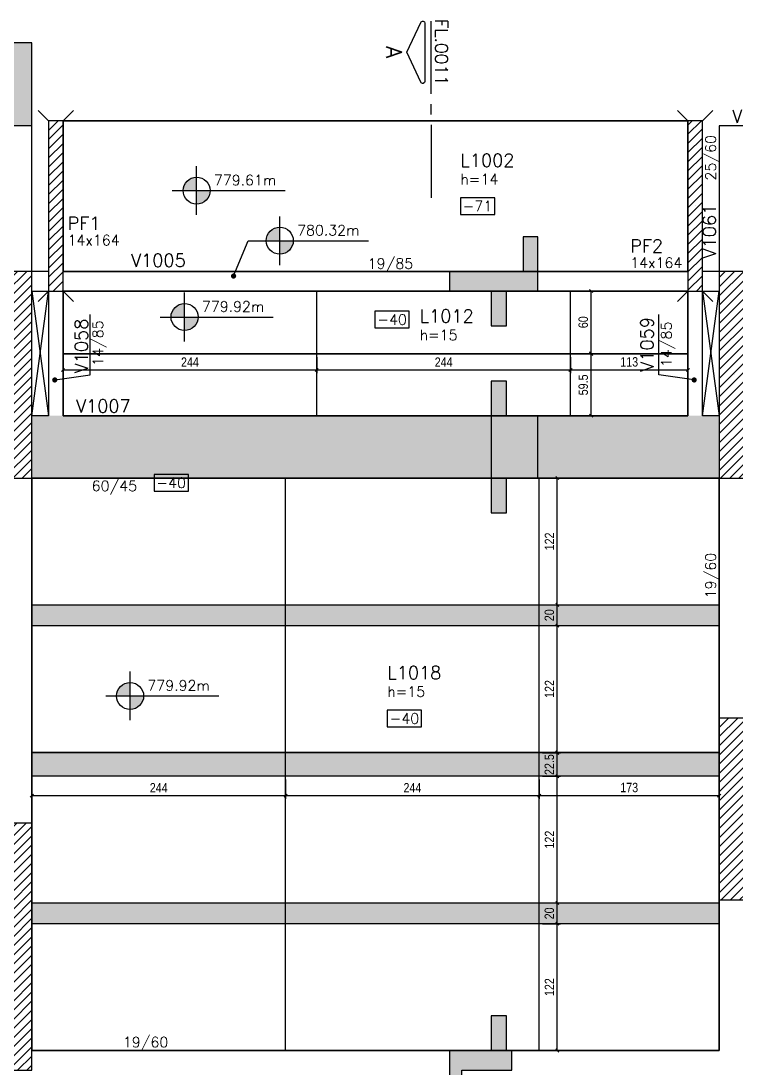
# Model space of a CAD drawing. Extents: x 1860 to 8661, y -614 to 3008.
# Drawn here: x 4520 to 5207, y 1204 to 2211 of the extents above; entities that cross this region are included whole.
import ezdxf
from ezdxf import colors
from ezdxf.entities.mleader import LeaderData, LeaderLine
from ezdxf.enums import TextEntityAlignment as Align
from ezdxf.math import Vec2, Vec3

# ---------------------------------------------------------------- set-up
doc = ezdxf.new("R2010")
doc.units = 0
for name, color, linetype in [('242', 12, 'Continuous'), ('COTA', 241, 'Continuous'), ('F-AUX-RED', 1, 'Continuous'), ('F-CORTE', 4, 'Continuous'), ('F-CORTE-INDICAÇÃO', 4, 'Continuous'), ('F-LAJES', 3, 'Continuous'), ('F-LAJES-DIM', 2, 'Continuous'), ('F-LAJES-NOME', 4, 'Continuous'), ('F-LAJES-R', 254, 'Continuous'), ('F-NÍVEL-PLANTA', 2, 'Continuous'), ('F-PILARES-DIM', 172, 'Continuous'), ('F-PILARES-HACH', 174, 'Continuous'), ('F-PILARES-N', 170, 'Continuous'), ('F-PILARES-NASCE', 4, 'Continuous'), ('F-PILARES-NOME', 170, 'Continuous'), ('F-PILARES-S', 170, 'Continuous'), ('F-PILARES-V', 170, 'Continuous'), ('F-SOLIDO-CORTE', 71, 'Continuous'), ('F-TEXTO', 6, 'Continuous'), ('F-VIGAS', 3, 'Continuous'), ('F-VIGAS-DIM', 2, 'Continuous'), ('F-VIGAS-NOME', 4, 'Continuous'), ('F-VÃO', 1, 'Continuous'), ('Painéis', 200, 'Continuous')]:
    doc.layers.add(name, color=color, linetype=linetype)
for name, color, linetype, true_color in [('F-DESNIVEL-4', 7, 'Continuous', 0xc3f1b6), ('F-DESNIVEL-5', 7, 'Continuous', 0xadd6ff), ('F-DESNIVEL-6', 7, 'Continuous', 0xffdebd)]:
    doc.layers.add(name, color=color, linetype=linetype, true_color=true_color)
doc.layers.add('Hachura', color=251, linetype='Continuous', lineweight=9)
doc.styles.add('COTA TECNICA-50', font='techl___.ttf', dxfattribs={"height": 9})
doc.styles.add('MCP', font='romans.shx')
doc.styles.add('ROMANS', font='romans.shx')
doc.styles.get("Standard").update_dxf_attribs({"font": 'arial.ttf'})
doc.dimstyles.new('COTA PAINEL-50', dxfattribs={"dimtxt": 9, "dimasz": 3, "dimexe": 3, "dimexo": 3, "dimgap": 3, "dimtad": 1, "dimdec": 1, "dimzin": 12, "dimdsep": 46, "dimtxsty": 'COTA TECNICA-50', "dimblk1": 'OBLIQUE', "dimblk2": 'OBLIQUE', "dimsah": 1, "dimcen": 0.9, "dimclrd": 4, "dimclre": 4, "dimclrt": 240, "dimadec": 1, "dimazin": 3, "dimtfac": 1, "dimtdec": 1, "dimtmove": 0, "dimatfit": 3, "dimfxl": 1, "dimtolj": 1, "dimtzin": 12, "dimarcsym": 0})
pattern_1 = [(45, (3915.0974, 555.858), (-4.419417, 4.419417), [])]

# ---------------------------------------------------------------- blocks, each defined once
blk = doc.blocks.new('*U40')
at = {"layer": 'F-LAJES-DIM', "color": 1}
blk.add_lwpolyline([(0, 0), (33, 0), (33, 16), (0, 16)], close=True, dxfattribs=at)
at = {"layer": 'F-LAJES-DIM', "style": 'MCP'}
blk.add_attdef('DIM', text='', height=10, dxfattribs=at).set_placement((16.5, 8), align=Align.MIDDLE_CENTER)
blk = doc.blocks.new('*U41')
at = {"layer": 'F-LAJES-DIM', "color": 1}
blk.add_lwpolyline([(0, 0), (33, 0), (33, 16), (0, 16)], close=True, dxfattribs=at)
at = {"layer": 'F-LAJES-DIM', "style": 'MCP'}
blk.add_attdef('DIM', text='', height=10, dxfattribs=at).set_placement((16.5, 8), align=Align.MIDDLE_CENTER)
blk = doc.blocks.new('*U42')
at = {"layer": 'F-LAJES-DIM', "color": 1}
blk.add_lwpolyline([(0, 0), (33, 0), (33, 16), (0, 16)], close=True, dxfattribs=at)
at = {"layer": 'F-LAJES-DIM', "style": 'MCP'}
blk.add_attdef('DIM', text='', height=10, dxfattribs=at).set_placement((16.5, 8), align=Align.MIDDLE_CENTER)
blk = doc.blocks.new('*U43')
at = {"layer": 'F-VIGAS-DIM', "color": 1}
blk.add_lwpolyline([(0, 0), (33, 0), (33, 16), (0, 16)], close=True, dxfattribs=at)
at = {"layer": 'F-VIGAS-DIM', "style": 'MCP'}
blk.add_attdef('DIM', text='', height=10, dxfattribs=at).set_placement((16.5, 8), align=Align.MIDDLE_CENTER)
blk = doc.blocks.new('Nível - Planta')
at = {"layer": 'F-NÍVEL-PLANTA'}
h = blk.add_hatch(color=71, dxfattribs=at)
h.paths.add_polyline_path([(0, 0), (0, 0.26, 0.414214), (-0.26, 0)])
h.paths.add_polyline_path([(0.26, 0), (0, 0), (0, -0.26, 0.414214)])
for p, q in [((0, -0.469), (0, 0.469)), ((-0.469, 0), (1.704, 0))]:
    blk.add_line(p, q, dxfattribs=at)
blk.add_circle((0, 0), 0.26, dxfattribs=at)
at = {"layer": 'F-TEXTO', "color": 3, "style": 'MCP'}
blk.add_attdef('NÍVEL', (0.333, 0.102), '', height=0.2, dxfattribs=at)
blk = doc.blocks.new('*U8')
at = {"layer": 'F-CORTE-INDICAÇÃO'}
for p, q in [((-100, 0), (-170, 0)), ((-80, 0), (-90, 0)), ((-70, 0), (0, 0))]:
    blk.add_line(p, q, dxfattribs=at)
blk.add_lwpolyline([(-112, 6, 0.802585), (-111.2, 9.8), (-140, 23.3), (-168.8, 9.8, 0.802585), (-168, 6)], format="xyb", close=True, dxfattribs=at)
at = {"layer": 'F-CORTE-INDICAÇÃO', "style": 'ROMANS'}
blk.add_attdef('CORTE', text='', height=15, dxfattribs=at).set_placement((-140, 35.8), align=Align.MIDDLE_CENTER)
at = {"layer": 'F-CORTE-INDICAÇÃO', "color": 2, "style": 'ROMANS'}
blk.add_attdef('FOLHA', text='', height=12, dxfattribs=at).set_placement((-140, -10), align=Align.MIDDLE_CENTER)
blk = doc.blocks.new('_Dot')
at = {"color": 0, "linetype": 'ByBlock', "lineweight": -2}
blk.add_line((-0.5, 0), (-1, 0), dxfattribs=at)
at = {"color": 0, "linetype": 'ByBlock', "const_width": 0.5}
blk.add_lwpolyline([(-0.25, 0, 1), (0.25, 0, 1)], format="xyb", close=True, dxfattribs=at)
blk = doc.blocks.new('_Oblique')
at = {"color": 0, "linetype": 'ByBlock', "lineweight": -2}
blk.add_line((-0.5, -0.5), (0.5, 0.5), dxfattribs=at)
blk = doc.blocks.new('*D335')
at = {"layer": 'COTA', "color": 4, "lineweight": -2, "transparency": 16777216}
for p, q in [((5021.1, 1342.4), (5038.4, 1342.4)), ((5035.4, 1220.4), (5035.4, 1342.4)), ((5021.1, 1220.4), (5038.4, 1220.4))]:
    blk.add_line(p, q, dxfattribs=at)
at = {"layer": 'Defpoints', "color": 0, "transparency": 16777216}
for p in [(5018.1, 1342.4), (5035.4, 1342.4), (5018.1, 1220.4)]:
    blk.add_point(p, dxfattribs=at)
at = {"layer": 'COTA', "color": 4, "lineweight": -2, "transparency": 16777216, "xscale": 3, "yscale": 3, "zscale": 3}
for p, rotation in [((5035.4, 1342.4), 90), ((5035.4, 1220.4), 270)]:
    blk.add_blockref('_Oblique', p, dxfattribs=dict(at, rotation=rotation))
at = {"layer": 'COTA', "color": 240, "transparency": 16777216, "insert": (5027.9, 1281.4), "char_height": 9, "attachment_point": 5, "rotation": 90, "style": 'COTA TECNICA-50'}
blk.add_mtext('\\A1;122', dxfattribs=at)
blk = doc.blocks.new('*D336')
at = {"layer": 'COTA', "color": 4, "lineweight": -2, "transparency": 16777216}
for p, q in [((5021.1, 1362.4), (5038.4, 1362.4)), ((5035.4, 1342.4), (5035.4, 1362.4)), ((5021.1, 1342.4), (5038.4, 1342.4))]:
    blk.add_line(p, q, dxfattribs=at)
at = {"layer": 'Defpoints', "color": 0, "transparency": 16777216}
for p in [(5018.1, 1362.4), (5035.4, 1362.4), (5018.1, 1342.4)]:
    blk.add_point(p, dxfattribs=at)
at = {"layer": 'COTA', "color": 4, "lineweight": -2, "transparency": 16777216, "xscale": 3, "yscale": 3, "zscale": 3}
for p, rotation in [((5035.4, 1362.4), 90), ((5035.4, 1342.4), 270)]:
    blk.add_blockref('_Oblique', p, dxfattribs=dict(at, rotation=rotation))
at = {"layer": 'COTA', "color": 240, "transparency": 16777216, "insert": (5027.8, 1352.4), "char_height": 9, "attachment_point": 5, "rotation": 90, "style": 'COTA TECNICA-50'}
blk.add_mtext('\\A1;20', dxfattribs=at)
blk = doc.blocks.new('*D337')
at = {"layer": 'COTA', "color": 4, "lineweight": -2, "transparency": 16777216}
for p, q in [((5021.1, 1484.4), (5038.4, 1484.4)), ((5035.4, 1362.4), (5035.4, 1484.4)), ((5021.1, 1362.4), (5038.4, 1362.4))]:
    blk.add_line(p, q, dxfattribs=at)
at = {"layer": 'Defpoints', "color": 0, "transparency": 16777216}
for p in [(5018.1, 1484.4), (5035.4, 1484.4), (5018.1, 1362.4)]:
    blk.add_point(p, dxfattribs=at)
at = {"layer": 'COTA', "color": 4, "lineweight": -2, "transparency": 16777216, "xscale": 3, "yscale": 3, "zscale": 3}
for p, rotation in [((5035.4, 1484.4), 90), ((5035.4, 1362.4), 270)]:
    blk.add_blockref('_Oblique', p, dxfattribs=dict(at, rotation=rotation))
at = {"layer": 'COTA', "color": 240, "transparency": 16777216, "insert": (5027.9, 1423.4), "char_height": 9, "attachment_point": 5, "rotation": 90, "style": 'COTA TECNICA-50'}
blk.add_mtext('\\A1;122', dxfattribs=at)
blk = doc.blocks.new('*D338')
at = {"layer": 'COTA', "color": 4, "lineweight": -2, "transparency": 16777216}
for p, q in [((5021.1, 1506.9), (5038.4, 1506.9)), ((5035.4, 1484.4), (5035.4, 1506.9)), ((5021.1, 1484.4), (5038.4, 1484.4))]:
    blk.add_line(p, q, dxfattribs=at)
at = {"layer": 'Defpoints', "color": 0, "transparency": 16777216}
for p in [(5018.1, 1506.9), (5035.4, 1506.9), (5018.1, 1484.4)]:
    blk.add_point(p, dxfattribs=at)
at = {"layer": 'COTA', "color": 4, "lineweight": -2, "transparency": 16777216, "xscale": 3, "yscale": 3, "zscale": 3}
for p, rotation in [((5035.4, 1506.9), 90), ((5035.4, 1484.4), 270)]:
    blk.add_blockref('_Oblique', p, dxfattribs=dict(at, rotation=rotation))
at = {"layer": 'COTA', "color": 240, "transparency": 16777216, "insert": (5027.8, 1495.6), "char_height": 9, "attachment_point": 5, "rotation": 90, "style": 'COTA TECNICA-50'}
blk.add_mtext('\\A1;22.5', dxfattribs=at)
blk = doc.blocks.new('*D339')
at = {"layer": 'COTA', "color": 4, "lineweight": -2, "transparency": 16777216}
for p, q in [((5021.1, 1629.4), (5038.4, 1629.4)), ((5035.4, 1507.4), (5035.4, 1629.4)), ((5021.1, 1507.4), (5038.4, 1507.4))]:
    blk.add_line(p, q, dxfattribs=at)
at = {"layer": 'Defpoints', "color": 0, "transparency": 16777216}
for p in [(5018.1, 1629.4), (5035.4, 1629.4), (5018.1, 1507.4)]:
    blk.add_point(p, dxfattribs=at)
at = {"layer": 'COTA', "color": 4, "lineweight": -2, "transparency": 16777216, "xscale": 3, "yscale": 3, "zscale": 3}
for p, rotation in [((5035.4, 1629.4), 90), ((5035.4, 1507.4), 270)]:
    blk.add_blockref('_Oblique', p, dxfattribs=dict(at, rotation=rotation))
at = {"layer": 'COTA', "color": 240, "transparency": 16777216, "insert": (5027.9, 1568.4), "char_height": 9, "attachment_point": 5, "rotation": 90, "style": 'COTA TECNICA-50'}
blk.add_mtext('\\A1;122', dxfattribs=at)
blk = doc.blocks.new('*D340')
at = {"layer": 'COTA', "color": 4, "lineweight": -2, "transparency": 16777216}
for p, q in [((5021.1, 1649.4), (5038.4, 1649.4)), ((5035.4, 1629.4), (5035.4, 1649.4)), ((5021.1, 1629.4), (5038.4, 1629.4))]:
    blk.add_line(p, q, dxfattribs=at)
at = {"layer": 'Defpoints', "color": 0, "transparency": 16777216}
for p in [(5018.1, 1649.4), (5035.4, 1649.4), (5018.1, 1629.4)]:
    blk.add_point(p, dxfattribs=at)
at = {"layer": 'COTA', "color": 4, "lineweight": -2, "transparency": 16777216, "xscale": 3, "yscale": 3, "zscale": 3}
for p, rotation in [((5035.4, 1649.4), 90), ((5035.4, 1629.4), 270)]:
    blk.add_blockref('_Oblique', p, dxfattribs=dict(at, rotation=rotation))
at = {"layer": 'COTA', "color": 240, "transparency": 16777216, "insert": (5027.8, 1639.4), "char_height": 9, "attachment_point": 5, "rotation": 90, "style": 'COTA TECNICA-50'}
blk.add_mtext('\\A1;20', dxfattribs=at)
blk = doc.blocks.new('*D341')
at = {"layer": 'COTA', "color": 4, "lineweight": -2, "transparency": 16777216}
for p, q in [((5021.1, 1771.4), (5038.4, 1771.4)), ((5035.4, 1649.4), (5035.4, 1771.4)), ((5021.1, 1649.4), (5038.4, 1649.4))]:
    blk.add_line(p, q, dxfattribs=at)
at = {"layer": 'Defpoints', "color": 0, "transparency": 16777216}
for p in [(5018.1, 1771.4), (5035.4, 1771.4), (5018.1, 1649.4)]:
    blk.add_point(p, dxfattribs=at)
at = {"layer": 'COTA', "color": 4, "lineweight": -2, "transparency": 16777216, "xscale": 3, "yscale": 3, "zscale": 3}
for p, rotation in [((5035.4, 1771.4), 90), ((5035.4, 1649.4), 270)]:
    blk.add_blockref('_Oblique', p, dxfattribs=dict(at, rotation=rotation))
at = {"layer": 'COTA', "color": 240, "transparency": 16777216, "insert": (5027.9, 1710.4), "char_height": 9, "attachment_point": 5, "rotation": 90, "style": 'COTA TECNICA-50'}
blk.add_mtext('\\A1;122', dxfattribs=at)
blk = doc.blocks.new('*D342')
at = {"layer": 'COTA', "color": 4, "lineweight": -2, "transparency": 16777216}
for p, q in [((4530.1, 1481.4), (4530.1, 1462.8)), ((4774.1, 1481.4), (4774.1, 1462.8)), ((4530.1, 1465.8), (4774.1, 1465.8))]:
    blk.add_line(p, q, dxfattribs=at)
at = {"layer": 'Defpoints', "color": 0, "transparency": 16777216}
for p in [(4530.1, 1484.4), (4774.1, 1484.4), (4774.1, 1465.8)]:
    blk.add_point(p, dxfattribs=at)
at = {"layer": 'COTA', "color": 4, "lineweight": -2, "transparency": 16777216, "xscale": 3, "yscale": 3, "zscale": 3, "rotation": 180}
blk.add_blockref('_Oblique', (4530.1, 1465.8), dxfattribs=at)
at = {"layer": 'COTA', "color": 4, "lineweight": -2, "transparency": 16777216, "xscale": 3, "yscale": 3, "zscale": 3}
blk.add_blockref('_Oblique', (4774.1, 1465.8), dxfattribs=at)
at = {"layer": 'COTA', "color": 240, "transparency": 16777216, "insert": (4652.1, 1473.3), "char_height": 9, "attachment_point": 5, "style": 'COTA TECNICA-50'}
blk.add_mtext('\\A1;244', dxfattribs=at)
blk = doc.blocks.new('*D343')
at = {"layer": 'COTA', "color": 4, "lineweight": -2, "transparency": 16777216}
for p, q in [((4774.1, 1481.4), (4774.1, 1462.8)), ((5018.1, 1481.4), (5018.1, 1462.8)), ((4774.1, 1465.8), (5018.1, 1465.8))]:
    blk.add_line(p, q, dxfattribs=at)
at = {"layer": 'Defpoints', "color": 0, "transparency": 16777216}
for p in [(4774.1, 1484.4), (5018.1, 1484.4), (5018.1, 1465.8)]:
    blk.add_point(p, dxfattribs=at)
at = {"layer": 'COTA', "color": 4, "lineweight": -2, "transparency": 16777216, "xscale": 3, "yscale": 3, "zscale": 3, "rotation": 180}
blk.add_blockref('_Oblique', (4774.1, 1465.8), dxfattribs=at)
at = {"layer": 'COTA', "color": 4, "lineweight": -2, "transparency": 16777216, "xscale": 3, "yscale": 3, "zscale": 3}
blk.add_blockref('_Oblique', (5018.1, 1465.8), dxfattribs=at)
at = {"layer": 'COTA', "color": 240, "transparency": 16777216, "insert": (4896.1, 1473.3), "char_height": 9, "attachment_point": 5, "style": 'COTA TECNICA-50'}
blk.add_mtext('\\A1;244', dxfattribs=at)
blk = doc.blocks.new('*D344')
at = {"layer": 'COTA', "color": 4, "lineweight": -2, "transparency": 16777216}
for p, q in [((5018.1, 1481.4), (5018.1, 1462.8)), ((5191.1, 1481.4), (5191.1, 1462.8)), ((5018.1, 1465.8), (5191.1, 1465.8))]:
    blk.add_line(p, q, dxfattribs=at)
at = {"layer": 'Defpoints', "color": 0, "transparency": 16777216}
for p in [(5018.1, 1484.4), (5191.1, 1484.4), (5191.1, 1465.8)]:
    blk.add_point(p, dxfattribs=at)
at = {"layer": 'COTA', "color": 4, "lineweight": -2, "transparency": 16777216, "xscale": 3, "yscale": 3, "zscale": 3, "rotation": 180}
blk.add_blockref('_Oblique', (5018.1, 1465.8), dxfattribs=at)
at = {"layer": 'COTA', "color": 4, "lineweight": -2, "transparency": 16777216, "xscale": 3, "yscale": 3, "zscale": 3}
blk.add_blockref('_Oblique', (5191.1, 1465.8), dxfattribs=at)
at = {"layer": 'COTA', "color": 240, "transparency": 16777216, "insert": (5104.6, 1473.5), "char_height": 9, "attachment_point": 5, "style": 'COTA TECNICA-50'}
blk.add_mtext('\\A1;173', dxfattribs=at)
blk = doc.blocks.new('*D363')
at = {"layer": 'COTA', "color": 4, "lineweight": -2, "transparency": 16777216}
for p, q in [((4560.1, 1887.9), (4560.1, 1872.5)), ((4804.1, 1887.9), (4804.1, 1872.5)), ((4560.1, 1875.5), (4804.1, 1875.5))]:
    blk.add_line(p, q, dxfattribs=at)
at = {"layer": 'Defpoints', "color": 0, "transparency": 16777216}
for p in [(4560.1, 1890.9), (4804.1, 1890.9), (4804.1, 1875.5)]:
    blk.add_point(p, dxfattribs=at)
at = {"layer": 'COTA', "color": 4, "lineweight": -2, "transparency": 16777216, "xscale": 3, "yscale": 3, "zscale": 3, "rotation": 180}
blk.add_blockref('_Oblique', (4560.1, 1875.5), dxfattribs=at)
at = {"layer": 'COTA', "color": 4, "lineweight": -2, "transparency": 16777216, "xscale": 3, "yscale": 3, "zscale": 3}
blk.add_blockref('_Oblique', (4804.1, 1875.5), dxfattribs=at)
at = {"layer": 'COTA', "color": 240, "transparency": 16777216, "insert": (4682.1, 1883), "char_height": 9, "attachment_point": 5, "style": 'COTA TECNICA-50'}
blk.add_mtext('\\A1;244', dxfattribs=at)
blk = doc.blocks.new('*D364')
at = {"layer": 'COTA', "color": 4, "lineweight": -2, "transparency": 16777216}
for p, q in [((4804.1, 1887.9), (4804.1, 1872.5)), ((5048.1, 1887.9), (5048.1, 1872.5)), ((4804.1, 1875.5), (5048.1, 1875.5))]:
    blk.add_line(p, q, dxfattribs=at)
at = {"layer": 'Defpoints', "color": 0, "transparency": 16777216}
for p in [(4804.1, 1890.9), (5048.1, 1890.9), (5048.1, 1875.5)]:
    blk.add_point(p, dxfattribs=at)
at = {"layer": 'COTA', "color": 4, "lineweight": -2, "transparency": 16777216, "xscale": 3, "yscale": 3, "zscale": 3, "rotation": 180}
blk.add_blockref('_Oblique', (4804.1, 1875.5), dxfattribs=at)
at = {"layer": 'COTA', "color": 4, "lineweight": -2, "transparency": 16777216, "xscale": 3, "yscale": 3, "zscale": 3}
blk.add_blockref('_Oblique', (5048.1, 1875.5), dxfattribs=at)
at = {"layer": 'COTA', "color": 240, "transparency": 16777216, "insert": (4926.1, 1883), "char_height": 9, "attachment_point": 5, "style": 'COTA TECNICA-50'}
blk.add_mtext('\\A1;244', dxfattribs=at)
blk = doc.blocks.new('*D365')
at = {"layer": 'COTA', "color": 4, "lineweight": -2, "transparency": 16777216}
for p, q in [((5048.1, 1887.9), (5048.1, 1872.5)), ((5161.1, 1887.9), (5161.1, 1872.5)), ((5048.1, 1875.5), (5161.1, 1875.5))]:
    blk.add_line(p, q, dxfattribs=at)
at = {"layer": 'Defpoints', "color": 0, "transparency": 16777216}
for p in [(5048.1, 1890.9), (5161.1, 1890.9), (5161.1, 1875.5)]:
    blk.add_point(p, dxfattribs=at)
at = {"layer": 'COTA', "color": 4, "lineweight": -2, "transparency": 16777216, "xscale": 3, "yscale": 3, "zscale": 3, "rotation": 180}
blk.add_blockref('_Oblique', (5048.1, 1875.5), dxfattribs=at)
at = {"layer": 'COTA', "color": 4, "lineweight": -2, "transparency": 16777216, "xscale": 3, "yscale": 3, "zscale": 3}
blk.add_blockref('_Oblique', (5161.1, 1875.5), dxfattribs=at)
at = {"layer": 'COTA', "color": 240, "transparency": 16777216, "insert": (5104.6, 1883.2), "char_height": 9, "attachment_point": 5, "style": 'COTA TECNICA-50'}
blk.add_mtext('\\A1;113', dxfattribs=at)
blk = doc.blocks.new('*D366')
at = {"layer": 'COTA', "color": 4, "lineweight": -2, "transparency": 16777216}
for p, q in [((5051.1, 1890.9), (5071, 1890.9)), ((5068, 1831.4), (5068, 1890.9)), ((5051.1, 1831.4), (5071, 1831.4))]:
    blk.add_line(p, q, dxfattribs=at)
at = {"layer": 'Defpoints', "color": 0, "transparency": 16777216}
for p in [(5048.1, 1890.9), (5068, 1890.9), (5048.1, 1831.4)]:
    blk.add_point(p, dxfattribs=at)
at = {"layer": 'COTA', "color": 4, "lineweight": -2, "transparency": 16777216, "xscale": 3, "yscale": 3, "zscale": 3}
for p, rotation in [((5068, 1890.9), 90), ((5068, 1831.4), 270)]:
    blk.add_blockref('_Oblique', p, dxfattribs=dict(at, rotation=rotation))
at = {"layer": 'COTA', "color": 240, "transparency": 16777216, "insert": (5060.4, 1861.1), "char_height": 9, "attachment_point": 5, "rotation": 90, "style": 'COTA TECNICA-50'}
blk.add_mtext('\\A1;59.5', dxfattribs=at)
blk = doc.blocks.new('*D367')
at = {"layer": 'COTA', "color": 4, "lineweight": -2, "transparency": 16777216}
for p, q in [((5051.1, 1951.4), (5071, 1951.4)), ((5068, 1891.4), (5068, 1951.4)), ((5051.1, 1891.4), (5071, 1891.4))]:
    blk.add_line(p, q, dxfattribs=at)
at = {"layer": 'Defpoints', "color": 0, "transparency": 16777216}
for p in [(5048.1, 1951.4), (5068, 1951.4), (5048.1, 1891.4)]:
    blk.add_point(p, dxfattribs=at)
at = {"layer": 'COTA', "color": 4, "lineweight": -2, "transparency": 16777216, "xscale": 3, "yscale": 3, "zscale": 3}
for p, rotation in [((5068, 1951.4), 90), ((5068, 1891.4), 270)]:
    blk.add_blockref('_Oblique', p, dxfattribs=dict(at, rotation=rotation))
at = {"layer": 'COTA', "color": 240, "transparency": 16777216, "insert": (5060.4, 1921.4), "char_height": 9, "attachment_point": 5, "rotation": 90, "style": 'COTA TECNICA-50'}
blk.add_mtext('\\A1;60', dxfattribs=at)

msp = doc.modelspace()

# ---------------------------------------------------------------- hatches: boundary and pattern name
at = {"layer": 'F-PILARES-HACH', "linetype": 'Continuous'}
h = msp.add_hatch(dxfattribs=at)
h.set_pattern_fill('ANSI31', color=256, scale=50, style=0)
h.set_pattern_definition(pattern_1)
h.paths.add_polyline_path([(4546.1, 1951.36), (4560.1, 1951.36), (4560.1, 2115.36), (4546.1, 2115.36)], flags=16)
h = msp.add_hatch(dxfattribs=at)
h.set_pattern_fill('ANSI31', color=256, scale=50, style=0)
h.set_pattern_definition(pattern_1)
h.paths.add_polyline_path([(5161.1, 1951.36), (5175.1, 1951.36), (5175.1, 2115.36), (5161.1, 2115.36)], flags=16)
h = msp.add_hatch(dxfattribs=at)
h.set_pattern_fill('ANSI31', color=256, scale=50, style=0)
h.set_pattern_definition(pattern_1)
h.paths.add_polyline_path([(4505.1, 1771.36), (4530.1, 1771.36), (4530.1, 1970.36), (4505.1, 1970.36)], flags=16)
h = msp.add_hatch(dxfattribs=at)
h.set_pattern_fill('ANSI31', color=256, scale=50, style=0)
h.set_pattern_definition(pattern_1)
h.paths.add_polyline_path([(5191.1, 1771.36), (5216.1, 1771.36), (5216.1, 1970.36), (5191.1, 1970.36)], flags=16)
h = msp.add_hatch(dxfattribs=at)
h.set_pattern_fill('ANSI31', color=256, scale=50, style=0)
h.set_pattern_definition(pattern_1)
h.paths.add_polyline_path([(5191.1, 1365.36), (5216.1, 1365.36), (5216.1, 1540.36), (5191.1, 1540.36)], flags=16)
h = msp.add_hatch(dxfattribs=at)
h.set_pattern_fill('ANSI31', color=256, scale=50, style=0)
h.set_pattern_definition(pattern_1)
h.paths.add_polyline_path([(4511.1, 1201.36), (4530.1, 1201.36), (4530.1, 1439.36), (4511.1, 1439.36)], flags=16)
at = {"layer": 'F-SOLIDO-CORTE', "linetype": 'Continuous'}
for points in [[(4931.69, 1951.36), (4971.69, 1951.36), (4971.69, 1918.01), (4986.69, 1918.01), (4986.69, 1951.36), (5016.69, 1951.36), (5016.69, 2003.71), (5002.69, 2003.71), (5002.69, 1970.36), (4931.69, 1970.36)], [(5016.69, 1771.36), (5016.69, 1831.36), (4986.69, 1831.36), (4986.69, 1864.71), (4971.69, 1864.71), (4971.69, 1771.36), (4971.69, 1738.01), (4986.69, 1738.01), (4986.69, 1771.36)], [(4991.69, 1201.36), (4991.69, 1220.36), (4986.69, 1220.36), (4986.69, 1253.71), (4971.69, 1253.71), (4971.69, 1220.36), (4931.69, 1220.36), (4931.69, 1168.01), (4943.69, 1168.01), (4943.69, 1201.36)]]:
    msp.add_hatch(color=256, dxfattribs=at).paths.add_polyline_path(points, flags=16)
at = {"layer": 'Hachura'}
h = msp.add_hatch(color=256, dxfattribs=at)
h.dxf.hatch_style = 1
h.paths.add_polyline_path([(4530.1, 1649.36), (4530.1, 1629.36), (4774.1, 1629.36), (4774.1, 1649.36)])
h.paths.add_polyline_path([(4774.1, 1649.36), (4774.1, 1629.36), (5018.1, 1629.36), (5018.1, 1649.36)])
h.paths.add_polyline_path([(5191.1, 1629.36), (5191.1, 1649.36), (5018.1, 1649.36), (5018.1, 1629.36)])
h.paths.add_polyline_path([(5018.1, 1507.36), (5018.1, 1484.36), (5191.1, 1484.36), (5191.1, 1507.36)])
h.paths.add_polyline_path([(4774.1, 1507.36), (4774.1, 1484.36), (5018.1, 1484.36), (5018.1, 1507.36)])
h.paths.add_polyline_path([(4530.1, 1507.36), (4530.1, 1484.36), (4774.1, 1484.36), (4774.1, 1507.36)])
h.paths.add_polyline_path([(4530.1, 1362.36), (4530.1, 1342.36), (4774.1, 1342.36), (4774.1, 1362.36)])
h.paths.add_polyline_path([(5018.1, 1342.36), (5018.1, 1362.36), (4774.1, 1362.36), (4774.1, 1342.36)])
h.paths.add_polyline_path([(5018.1, 1362.36), (5018.1, 1342.36), (5191.1, 1342.36), (5191.1, 1362.36)])

# ---------------------------------------------------------------- linework, layer by layer
at = {"layer": '242', "linetype": 'Continuous'}
for p, q in [((4553.1, 2033.36), (4553.1, 2033.36)), ((5168.1, 2033.36), (5168.1, 2033.36)), ((5203.6, 1870.86), (5203.6, 1870.86)), ((5206.1, 1870.86), (5206.1, 1870.86)), ((4520.6, 1320.36), (4520.6, 1320.36))]:
    msp.add_line(p, q, dxfattribs=at)
at = {"layer": 'F-CORTE', "linetype": 'Continuous'}
for points in [[(5002.69, 2003.71), (5002.69, 1970.36), (4931.69, 1970.36), (4931.69, 1951.36), (4971.69, 1951.36), (4971.69, 1918.01)], [(4986.69, 1918.01), (4986.69, 1951.36), (5016.69, 1951.36), (5016.69, 2003.71)], [(4971.69, 1864.71), (4971.69, 1771.36), (4971.69, 1738.01)], [(4986.69, 1738.01), (4986.69, 1771.36), (5016.69, 1771.36), (5016.69, 1831.36), (4986.69, 1831.36), (4986.69, 1864.71)], [(4971.69, 1253.71), (4971.69, 1220.36), (4931.69, 1220.36), (4931.69, 1168.01)], [(4943.69, 1168.01), (4943.69, 1201.36), (4991.69, 1201.36), (4991.69, 1220.36), (4986.69, 1220.36), (4986.69, 1253.71)]]:
    msp.add_lwpolyline(points, dxfattribs=at)
at = {"layer": 'F-DESNIVEL-4', "linetype": 'Continuous'}
for points in [[(5161.1, 1951.36), (5161.1, 1831.36), (5161.1, 1951.36)], [(4553.1, 1771.36), (4553.1, 1831.36), (4530.2, 1831.36)], [(4553.1, 1771.36), (4530.2, 1831.36), (4530.2, 1771.36)], [(4553.1, 1771.36), (5168.1, 1771.36), (5168.1, 1831.36)], [(4553.1, 1771.36), (5168.1, 1831.36), (4553.1, 1831.36)], [(4553.1, 1771.36), (4553.1, 1831.36), (4553.1, 1771.36)], [(5168.1, 1771.36), (5191, 1771.36), (5191, 1831.36)], [(5168.1, 1771.36), (5191, 1831.36), (5168.1, 1831.36)], [(5168.1, 1771.36), (5168.1, 1831.36), (5168.1, 1771.36)], [(4553.1, 1771.36), (4530.2, 1771.36), (4553.1, 1771.36)], [(5168.1, 1771.36), (5191.1, 1771.36), (5168.1, 1771.36)], [(5191.1, 1220.36), (5191.1, 1365.36), (5191.1, 1540.36)], [(5191.1, 1220.36), (5191.1, 1540.36), (5191.1, 1220.36)], [(5191.1, 1220.36), (4530.1, 1220.36), (5191.1, 1220.36)]]:
    msp.add_solid(points, dxfattribs=at)
at = {"layer": 'F-DESNIVEL-5', "linetype": 'Continuous'}
for points in [[(4180.6, 2150.36), (4490.1, 2150.36), (4530.1, 2190.36)], [(4180.6, 2150.36), (4530.1, 2190.36), (4180.6, 2190.36)], [(4530.1, 2110.36), (4530.1, 2190.36), (4490.1, 2150.36)], [(4530.1, 2110.36), (4490.1, 2150.36), (4490.1, 2110.36)], [(4530.1, 2110.36), (4490.1, 2110.36), (4530.1, 2110.36)]]:
    msp.add_solid(points, dxfattribs=at)
at = {"layer": 'F-DESNIVEL-6', "linetype": 'Continuous'}
msp.add_solid([(4560.1, 1970.36), (4560.1, 2115.36), (4560.1, 1970.36)], dxfattribs=at)
at = {"layer": 'F-LAJES', "linetype": 'Continuous'}
msp.add_line((4560.1, 2115.36), (5161.1, 2115.36), dxfattribs=at)
at = {"layer": 'F-LAJES-R', "linetype": 'Continuous'}
for points in [[(4560.1, 1970.36), (5161.1, 1970.36), (5161.1, 2115.36), (4560.1, 2115.36), (4560.1, 1970.36)], [(5161.1, 1951.36), (4560.1, 1951.36), (4560.1, 1831.36), (5161.1, 1831.36), (5161.1, 1951.36)], [(4530.1, 1771.36), (4530.1, 1439.36), (4530.1, 1220.36), (5191.1, 1220.36), (5191.1, 1365.36), (5191.1, 1540.36), (5191.1, 1771.36), (5168.1, 1771.36), (4553.1, 1771.36), (4530.1, 1771.36)]]:
    msp.add_lwpolyline(points, dxfattribs=at)
at = {"layer": 'F-PILARES-N', "linetype": 'Continuous'}
for points in [[(4546.1, 1951.36), (4560.1, 1951.36), (4560.1, 2115.36), (4546.1, 2115.36), (4546.1, 1951.36)], [(5161.1, 1951.36), (5175.1, 1951.36), (5175.1, 2115.36), (5161.1, 2115.36), (5161.1, 1951.36)]]:
    msp.add_lwpolyline(points, dxfattribs=at)
at = {"layer": 'F-PILARES-NASCE', "linetype": 'Continuous'}
for p, q in [((4546.1, 2115.36), (4536.1, 2125.36)), ((4560.1, 2115.36), (4570.1, 2125.36)), ((5161.1, 2115.36), (5151.1, 2125.36)), ((5175.1, 2115.36), (5185.1, 2125.36)), ((4546.1, 1951.36), (4536.1, 1941.36)), ((4560.1, 1951.36), (4570.1, 1941.36)), ((5161.1, 1951.36), (5151.1, 1941.36)), ((5175.1, 1951.36), (5185.1, 1941.36))]:
    msp.add_line(p, q, dxfattribs=at)
at = {"layer": 'F-PILARES-S', "linetype": 'Continuous'}
for points in [[(4505.1, 1771.36), (4530.1, 1771.36), (4530.1, 1970.36), (4505.1, 1970.36), (4505.1, 1771.36)], [(4511.1, 1201.36), (4530.1, 1201.36), (4530.1, 1439.36), (4511.1, 1439.36), (4511.1, 1201.36)]]:
    msp.add_lwpolyline(points, dxfattribs=at)
at = {"layer": 'F-PILARES-V', "linetype": 'Continuous'}
for points in [[(5191.1, 1771.36), (5216.1, 1771.36), (5216.1, 1970.36), (5191.1, 1970.36), (5191.1, 1771.36)], [(5191.1, 1365.36), (5216.1, 1365.36), (5216.1, 1540.36), (5191.1, 1540.36), (5191.1, 1365.36)]]:
    msp.add_lwpolyline(points, dxfattribs=at)
at = {"layer": 'F-SOLIDO-CORTE', "linetype": 'Continuous'}
for points in [[(4931.69, 1951.36), (4971.69, 1951.36), (4971.69, 1918.01), (4986.69, 1918.01), (4986.69, 1951.36), (5016.69, 1951.36), (5016.69, 2003.71), (5002.69, 2003.71), (5002.69, 1970.36), (4931.69, 1970.36), (4931.69, 1951.36)], [(5016.69, 1771.36), (5016.69, 1831.36), (4986.69, 1831.36), (4986.69, 1864.71), (4971.69, 1864.71), (4971.69, 1771.36), (4971.69, 1738.01), (4986.69, 1738.01), (4986.69, 1771.36), (5016.69, 1771.36)], [(4991.69, 1201.36), (4991.69, 1220.36), (4986.69, 1220.36), (4986.69, 1253.71), (4971.69, 1253.71), (4971.69, 1220.36), (4931.69, 1220.36), (4931.69, 1168.01), (4943.69, 1168.01), (4943.69, 1201.36), (4991.69, 1201.36)]]:
    msp.add_lwpolyline(points, dxfattribs=at)
at = {"layer": 'F-VIGAS'}
for points in [[(4530.1, 2190.36), (4180.6, 2190.36)], [(4530.1, 2110.36), (4530.1, 2190.36)], [(4530.1, 2110.36), (2685.6, 2110.36)], [(4530.1, 1970.36), (4530.1, 2110.36)], [(5975.6, 2110.36), (5191.1, 2110.36)], [(5191.1, 2110.36), (5191.1, 1970.36)], [(4546.1, 1970.36), (4530.1, 1970.36)], [(5161.1, 1970.36), (4560.1, 1970.36)], [(5191.1, 1970.36), (5175.1, 1970.36)], [(4530.1, 1951.36), (4546.1, 1951.36)], [(4546.1, 1951.36), (4546.1, 1831.36)], [(4560.1, 1951.36), (5161.1, 1951.36)], [(4560.1, 1831.36), (4560.1, 1951.36)], [(5161.1, 1951.36), (5161.1, 1831.36)], [(5175.1, 1951.36), (5191.1, 1951.36)], [(5175.1, 1831.36), (5175.1, 1951.36)], [(4546.1, 1831.36), (4530.1, 1831.36)], [(5161.1, 1831.36), (4560.1, 1831.36)], [(5191.1, 1831.36), (5175.1, 1831.36)], [(4530.1, 1439.36), (4530.1, 1771.36)], [(4530.1, 1771.36), (4553.1, 1771.36)], [(4553.1, 1771.36), (5168.1, 1771.36)], [(5168.1, 1771.36), (5191.1, 1771.36)], [(5191.1, 1771.36), (5191.1, 1540.36)], [(5191.1, 1365.36), (5191.1, 1220.36)], [(5191.1, 1220.36), (4530.1, 1220.36)]]:
    msp.add_lwpolyline(points, dxfattribs=at)
at = {"layer": 'F-VÃO'}
for p, q in [((4530.1, 1831.36), (4546.1, 1951.36)), ((4530.1, 1951.36), (4546.1, 1831.36)), ((5175.1, 1831.36), (5191.1, 1951.36)), ((5175.1, 1951.36), (5191.1, 1831.36))]:
    msp.add_line(p, q, dxfattribs=at)
at = {"layer": 'Painéis'}
for points in [[(4804.1, 1831.36), (4804.1, 1951.36)], [(5048.1, 1831.36), (5048.1, 1951.36)], [(4560.1, 1891.36), (5161.1, 1891.36)], [(4560.1, 1890.86), (5161.1, 1890.86)], [(4774.1, 1220.36), (4774.1, 1771.36)], [(5018.1, 1220.36), (5018.1, 1771.36)], [(4530.1, 1649.36), (5191.1, 1649.36)], [(4530.1, 1629.36), (5191.1, 1629.36)], [(5191.1, 1507.36), (4530.1, 1507.36)], [(5191.1, 1506.86), (4530.1, 1506.86)], [(5191.1, 1484.36), (4530.1, 1484.36)], [(5191.1, 1362.36), (4530.1, 1362.36)], [(5191.1, 1342.36), (4530.1, 1342.36)]]:
    msp.add_lwpolyline(points, dxfattribs=at)

# ---------------------------------------------------------------- block references
at = {"layer": 'F-CORTE-INDICAÇÃO', "linetype": 'Continuous'}
ref = msp.add_blockref('*U8', (4914.07, 2041.26), dxfattribs=dict(at, xscale=-1, rotation=90))
ref.add_attrib('FOLHA', 'FL.0011', dxfattribs={"color": 2, "height": 12, "rotation": 270, "style": 'ROMANS'}).set_placement((4924.07, 2181.26), align=Align.MIDDLE_CENTER)
ref.add_attrib('CORTE', 'A', dxfattribs={"height": 15, "rotation": 270, "style": 'ROMANS'}).set_placement((4878.31, 2181.26), align=Align.MIDDLE_CENTER)
at = {"layer": 'F-LAJES-DIM', "linetype": 'Continuous'}
for name, p, values in [('*U41', (4942.23, 2025.19), {'DIM': '-71'}), ('*U40', (4860.07, 1915.98), {'DIM': '-40'}), ('*U42', (4871.94, 1531.99), {'DIM': '-40'})]:
    msp.add_blockref(name, p, dxfattribs=at).add_auto_attribs(values)
at = {"layer": 'F-NÍVEL-PLANTA', "linetype": 'Continuous', "xscale": 50, "yscale": 50, "zscale": 50}
for p, values in [((4688.51, 2048.1), {'NÍVEL': '779.61m'}), ((4768.53, 1999.86), {'NÍVEL': '780.32m'}), ((4676.95, 1926.44), {'NÍVEL': '779.92m'}), ((4624.56, 1561.68), {'NÍVEL': '779.92m'})]:
    msp.add_blockref('Nível - Planta', p, dxfattribs=at).add_auto_attribs(values)
at = {"layer": 'F-VIGAS-DIM', "linetype": 'Continuous'}
msp.add_blockref('*U43', (4647.6, 1758.86), dxfattribs=at).add_auto_attribs({'DIM': '-40'})

# ---------------------------------------------------------------- texts
at = {"layer": 'F-LAJES-DIM', "linetype": 'Continuous', "style": 'MCP'}
for s, p in [('h=14', (4942.23, 2054.09)), ('h=15', (4903.06, 1904.09)), ('h=15', (4871.94, 1560.89))]:
    msp.add_text(s, height=10, dxfattribs=at).set_placement(p)
at = {"layer": 'F-LAJES-NOME', "linetype": 'Continuous', "style": 'MCP'}
for s, p in [('L1002', (4942.23, 2071.09)), ('L1012', (4903.06, 1921.09)), ('L1018', (4871.94, 1577.89))]:
    msp.add_text(s, height=12.5, dxfattribs=at).set_placement(p)
at = {"layer": 'F-PILARES-DIM', "linetype": 'Continuous', "style": 'MCP'}
for p in [(4564.41, 1995.39), (5105.53, 1973.65)]:
    msp.add_text('14x164', height=10, dxfattribs=at).set_placement(p)
at = {"layer": 'F-PILARES-NOME', "linetype": 'Continuous', "style": 'MCP'}
for s, p in [('PF1', (4564.41, 2010.39)), ('PF2', (5105.53, 1988.65))]:
    msp.add_text(s, height=12.5, dxfattribs=at).set_placement(p)
at = {"layer": 'F-VIGAS-DIM', "linetype": 'Continuous', "style": 'MCP'}
for s, p in [('25/60', (5187.97, 2057.86)), ('14/85', (4598.6, 1879.36)), ('14/85', (5145.38, 1878.25)), ('19/60', (5187.97, 1655.71))]:
    msp.add_text(s, height=10, rotation=90, dxfattribs=at).set_placement(p)
for s, p in [('19/85', (4853.1, 1972.86)), ('60/45', (4587.6, 1758.86)), ('19/60', (4617.6, 1223.48))]:
    msp.add_text(s, height=10, dxfattribs=at).set_placement(p)
at = {"layer": 'F-VIGAS-NOME', "linetype": 'Continuous', "style": 'MCP'}
for s, p in [('V1004', (5203.6, 2113.48)), ('V1005', (4625.53, 1974.76)), ('V1007', (4572.6, 1834.48))]:
    msp.add_text(s, height=12.5, dxfattribs=at).set_placement(p)
for s, p in [('V1061', (5187.97, 1982.86)), ('V1058', (4583.97, 1872.36)), ('V1059', (5127.97, 1873.86))]:
    msp.add_text(s, height=12.5, rotation=90, dxfattribs=at).set_placement(p)

# ---------------------------------------------------------------- dimensions: what is measured, and where the dimension line sits
at = {"layer": 'COTA'}
for base, p1, p2, picture, middle in [((5068.02, 1951.36), (5048.1, 1891.36), (5048.1, 1951.36), '*D367', (5060.43, 1921.36)), ((5068.02, 1890.86), (5048.1, 1831.36), (5048.1, 1890.86), '*D366', (5060.4, 1861.11)), ((5035.41, 1342.36), (5018.1, 1220.36), (5018.1, 1342.36), '*D335', (5027.86, 1281.36))]:
    dim = msp.add_linear_dim(base=base, p1=p1, p2=p2, angle=90, dimstyle='COTA PAINEL-50', dxfattribs=at)
    dim.commit()
    dim.dimension.update_dxf_attribs({"geometry": picture, "text_midpoint": middle})
for base, p1, p2, picture, middle in [((4804.1, 1875.46), (4560.1, 1890.86), (4804.1, 1890.86), '*D363', (4682.1, 1883.02)), ((4774.1, 1465.77), (4530.1, 1484.36), (4774.1, 1484.36), '*D342', (4652.1, 1473.34))]:
    dim = msp.add_linear_dim(base=base, p1=p1, p2=p2, dimstyle='COTA PAINEL-50', dxfattribs=at)
    dim.commit()
    dim.dimension.update_dxf_attribs({"geometry": picture, "text_midpoint": middle})
for base, p1, p2, picture, middle in [((5048.1, 1875.46), (4804.1, 1890.86), (5048.1, 1890.86), '*D364', (4926.1, 1883.02)), ((5161.1, 1875.46), (5048.1, 1890.86), (5161.1, 1890.86), '*D365', (5104.6, 1883.15)), ((5018.1, 1465.77), (4774.1, 1484.36), (5018.1, 1484.36), '*D343', (4896.1, 1473.34)), ((5191.1, 1465.77), (5018.1, 1484.36), (5191.1, 1484.36), '*D344', (5104.6, 1473.47))]:
    dim = msp.add_linear_dim(base=base, p1=p1, p2=p2, dimstyle='COTA PAINEL-50', override={"dimtmove": 1}, dxfattribs=at)
    dim.commit()
    dim.dimension.update_dxf_attribs({"geometry": picture, "text_midpoint": middle})
for base, p1, p2, picture, middle in [((5035.41, 1771.36), (5018.1, 1649.36), (5018.1, 1771.36), '*D341', (5027.86, 1710.36)), ((5035.41, 1649.36), (5018.1, 1629.36), (5018.1, 1649.36), '*D340', (5027.82, 1639.36)), ((5035.41, 1629.36), (5018.1, 1507.36), (5018.1, 1629.36), '*D339', (5027.86, 1568.36)), ((5035.41, 1484.36), (5018.1, 1362.36), (5018.1, 1484.36), '*D337', (5027.86, 1423.36)), ((5035.41, 1362.36), (5018.1, 1342.36), (5018.1, 1362.36), '*D336', (5027.82, 1352.36))]:
    dim = msp.add_linear_dim(base=base, p1=p1, p2=p2, angle=90, dimstyle='COTA PAINEL-50', override={"dimtmove": 1}, dxfattribs=at)
    dim.commit()
    dim.dimension.update_dxf_attribs({"geometry": picture, "text_midpoint": middle})
dim = msp.add_linear_dim(base=(5035.41, 1506.86), p1=(5018.1, 1484.36), p2=(5018.1, 1506.86), angle=90, dimstyle='COTA PAINEL-50', override={"dimtmove": 1}, dxfattribs=at)
dim.commit()
dim.dimension.update_dxf_attribs({"geometry": '*D338', "text_midpoint": (5035.41, 1495.61), "dimtype": 160})

# ---------------------------------------------------------------- leaders
at = {"layer": 'F-AUX-RED', "linetype": 'Continuous'}
ml = msp.add_multileader_mtext('Standard', dxfattribs=at)
ml.set_content('', color=256)
ml.set_leader_properties()
ml.set_arrow_properties(name='DOT')
ml.build(insert=Vec2(0, 0))
ml.multileader.update_dxf_attribs({"text_right_attachment_type": 6, "text_top_attachment_type": 0, "text_bottom_attachment_type": 0, "dogleg_length": 0.36, "arrow_head_size": 5})
ctx = ml.context
ctx.base_point, ctx.char_height, ctx.arrow_head_size, ctx.landing_gap_size, ctx.plane_origin = Vec3(4745.1, 1999.86), 0.18, 5, 0.09, Vec3(4724.1, 1965.86)
ctx.right_attachment = 6
notes = []
notes.append((ctx, [(0, (1, 1, 0), (4738.1, 1999.86), (1, 0), 7, [(0, [(4724.1, 1965.86)], 256, [])])]))
ctx.mtext.insert, ctx.mtext.flow_direction = Vec3(4745.19, 1999.95), 5
ml = msp.add_multileader_mtext('Standard', dxfattribs=at)
ml.set_content('', color=256)
ml.set_leader_properties()
ml.set_arrow_properties(name='DOT')
ml.build(insert=Vec2(0, 0))
ml.multileader.update_dxf_attribs({"text_right_attachment_type": 6, "text_top_attachment_type": 0, "text_bottom_attachment_type": 0, "dogleg_length": 0.36, "arrow_head_size": 5})
ctx = ml.context
ctx.base_point, ctx.char_height, ctx.arrow_head_size, ctx.landing_gap_size, ctx.plane_origin, ctx.plane_x_axis, ctx.plane_y_axis = Vec3(4586.19, 1929.04), 0.18, 5, 0.09, Vec3(4565.1, 1824.86), Vec3(0, -1), Vec3(1, 0)
ctx.right_attachment, ctx.text_align_type = 6, 2
notes.append((ctx, [(0, (1, 1, 0), (4586.1, 1870.86), (0, 1), 58, [(0, [(4552.1, 1865.86)], 256, [])])]))
ctx.mtext.insert, ctx.mtext.text_direction, ctx.mtext.rotation, ctx.mtext.alignment, ctx.mtext.flow_direction = Vec3(4586.28, 1928.95), Vec3(0, -1), 4.712389, 3, 5
ml = msp.add_multileader_mtext('Standard', dxfattribs=at)
ml.set_content('', color=256)
ml.set_leader_properties()
ml.set_arrow_properties(name='DOT')
ml.build(insert=Vec2(0, 0))
ml.multileader.update_dxf_attribs({"text_right_attachment_type": 6, "text_top_attachment_type": 0, "text_bottom_attachment_type": 0, "dogleg_length": 0.36, "arrow_head_size": 5})
ctx = ml.context
ctx.base_point, ctx.char_height, ctx.arrow_head_size, ctx.landing_gap_size, ctx.plane_origin, ctx.plane_x_axis, ctx.plane_y_axis = Vec3(5133.19, 1929.04), 0.18, 5, 0.09, Vec3(5154.1, 1824.86), Vec3(0, -1), Vec3(1, 0)
ctx.right_attachment, ctx.text_align_type = 6, 2
notes.append((ctx, [(0, (1, 1, 0), (5133.1, 1870.86), (0, 1), 58, [(0, [(5167.1, 1865.86)], 256, [])])]))
ctx.mtext.insert, ctx.mtext.text_direction, ctx.mtext.rotation, ctx.mtext.alignment, ctx.mtext.flow_direction = Vec3(5133.28, 1928.95), Vec3(0, -1), 4.712389, 3, 5
for ctx, leaders in notes:
    for number, flags, end, landing, length, lines in leaders:
        leader = LeaderData()
        leader.index, (leader.has_last_leader_line, leader.has_dogleg_vector, leader.attachment_direction) = number, flags
        leader.last_leader_point, leader.dogleg_vector, leader.dogleg_length = Vec3(end), Vec3(landing), length
        for number, points, colour, breaks in lines:
            line = LeaderLine()
            line.index, line.vertices, line.color, line.breaks = number, Vec3.list(points), colors.encode_raw_color(colour), breaks
            leader.lines.append(line)
        ctx.leaders.append(leader)

doc.saveas('drawing.dxf')
